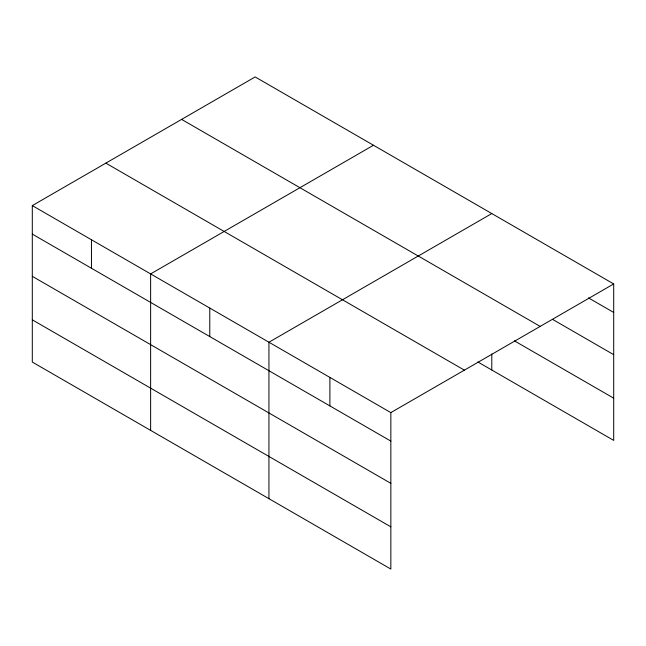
<?xml version="1.0" encoding="UTF-8"?>
<svg xmlns="http://www.w3.org/2000/svg" width="646" height="646" viewBox="0 0 646 646"><rect width="100%" height="100%" fill="white"/><g stroke="black" fill="none" stroke-linecap="round" stroke-linejoin="round"><path stroke-width="0.97" d="M32.3 205.598L390.846 412.608L390.846 569.061L32.3 362.059L32.3 205.598L255.154 76.939L613.7 283.941L613.7 440.402L477.87 361.978M373.477 145.253L150.623 273.912L150.623 430.365M491.792 213.56L268.938 342.227L268.938 498.68M390.846 412.608L613.7 283.941M588.449 297.871L613.7 312.446M552.75 319.479L613.7 354.67M181.615 119.397L540.161 326.4M514.434 340.862L613.7 398.178M105.839 163.139L464.385 370.15M32.3 234.102L390.846 441.105M32.3 276.327L390.846 483.337M32.3 319.835L390.846 526.837M491.792 353.935L491.792 370.021M329.896 377.417L329.896 405.914M209.78 308.069L209.78 336.574M91.457 239.755L91.457 268.26"/></g></svg>
